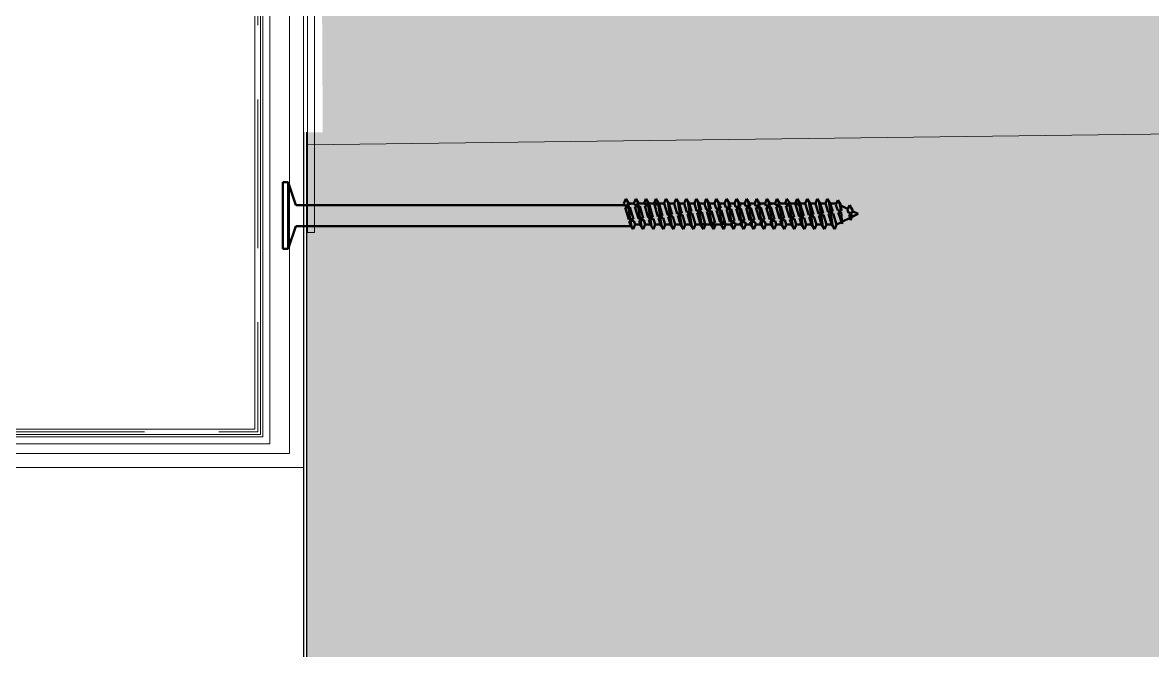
# Model space of a CAD drawing. Header units: millimetres. Extents: x -54677 to 188015, y -4000 to 32873.
# Drawn here: x 182724.5 to 182966, y 31804.3 to 31938.6 of the extents above; entities that cross this region are included whole.
import ezdxf

# ---------------------------------------------------------------- set-up
doc = ezdxf.new("R2010")
doc.units = ezdxf.units.MM
doc.header["$MEASUREMENT"] = 0
doc.linetypes.add('HIDDEN', pattern=[47.625, 31.75, -15.875])
for name, color, linetype, lineweight in [('2D Layer_Pen_No__1', 7, 'Continuous', 13), ('2D Layer_Pen_No__101', 252, 'Continuous', 15), ('2D Layer_Pen_No__2', 8, 'Continuous', 15), ('2D Layer_Pen_No__3', 7, 'Continuous', 18), ('2D Layer_Pen_No__4', 7, 'Continuous', 20), ('2D Layer_Pen_No__5', 7, 'Continuous', 25)]:
    doc.layers.add(name, color=color, linetype=linetype, lineweight=lineweight)
doc.layers.add('2D Layer_Pen_No__30', color=7, linetype='Continuous', lineweight=50, true_color=0x2a2a2a)

msp = doc.modelspace()

# ---------------------------------------------------------------- hatches: boundary and pattern name
at = {"layer": '2D Layer_Pen_No__101', "linetype": 'Continuous'}
h = msp.add_hatch(dxfattribs=at)
h.set_pattern_fill('AR_SAND_0002', color=256, style=0, pattern_type=2)
h.set_pattern_definition([(37.5, (160184.873, 11417.1086), (-0.2519482, 7.7065243), [0, -6.079392, 0, -6.79932, 0, -6.49935]), (7.5, (160184.873, 11417.109), (7.078399, 11.2874554), [0, -3.279672, 0, -5.479452, 0, -2.09979]), (327.5, (160179.953, 11417.1086), (12.4553218, 0.022634), [0, -1.9998, 0, -7.19928, 0, -9.39906]), (317.5, (160179.953, 11417.109), (12.023304, 3.5103512), [0, -0.9999, 0, -4.719528, 0, -5.39946])])
h.paths.add_polyline_path([(182787.9, 32053.61), (182788.67, 31912.5), (185937.93, 31951.94), (185937.61, 31977.19), (185937.58, 31977.17), (185935.88, 31978.87), (185935.82, 31983.63), (185934.87, 31984.24), (185935.81, 31984.62), (185935.79, 31986.16), (185935.77, 31986.17), (185934.82, 31986.77), (185935.76, 31987.15), (185935.74, 31988.7), (185934.79, 31989.31), (185935.73, 31989.68), (185935.71, 31991.24), (185934.75, 31991.84), (185935.7, 31992.22), (185935.68, 31993.77), (185934.72, 31994.38), (185935.66, 31994.76), (185935.65, 31996.31), (185934.69, 31996.92), (185935.63, 31997.29), (185935.61, 31998.85), (185934.66, 31999.45), (185935.6, 31999.83), (185935.58, 32001.38), (185934.63, 32001.99), (185935.57, 32002.36), (185935.55, 32003.92), (185934.6, 32004.52), (185935.54, 32004.9), (185935.52, 32006.45), (185934.56, 32007.06), (185935.51, 32007.43), (185935.49, 32008.99), (185934.53, 32009.59), (185935.47, 32009.97), (185935.45, 32011.53), (185934.5, 32012.13), (185935.44, 32012.51), (185935.42, 32014.06), (185934.47, 32014.67), (185935.41, 32015.04), (185935.39, 32016.6), (185934.44, 32017.2), (185935.38, 32017.58), (185935.36, 32019.13), (185934.4, 32019.74), (185935.35, 32020.11), (185935.33, 32021.67), (185934.37, 32022.27), (185935.32, 32022.65), (185935.3, 32024.2), (185934.34, 32024.81), (185935.28, 32025.18), (185935.26, 32026.74), (185934.31, 32027.35), (185935.25, 32027.72), (185935.23, 32029.28), (185934.28, 32029.88), (185935.22, 32030.26), (185935.2, 32031.81), (185934.25, 32032.42), (185935.19, 32032.79), (185935.17, 32034.06), (185934.22, 32034.66), (185935.16, 32035.04), (185935.14, 32036.6), (185934.19, 32037.2), (185935.13, 32037.58), (185935.11, 32039.13), (185934.15, 32039.74), (185935.1, 32040.11), (185935.08, 32041.67), (185934.12, 32042.27), (185935.07, 32042.65), (185935.05, 32044.2), (185934.09, 32044.81), (185935.03, 32045.18), (185935.01, 32046.74), (185934.34, 32047.17), (185933.66, 32047.16), (185931.27, 32059.39), (185930.8, 32096.94), (182959.27, 32059.32), (182959.1, 32056.57)])
at = {"layer": '2D Layer_Pen_No__4', "linetype": 'Continuous', "lineweight": 0, "true_color": 0x000000}
msp.add_hatch(color=178, dxfattribs=at).paths.add_polyline_path([(182984.26, 31915.14), (182984.26, 31674.02), (182984.21, 31674.1), (182967.21, 31674.1), (182967.21, 31664.1), (182962.21, 31654.1), (182785.26, 31654.1), (182785.26, 31915.14)])

# ---------------------------------------------------------------- linework, layer by layer
at = {"layer": '2D Layer_Pen_No__1', "linetype": 'Continuous', "flags": 128}
msp.add_lwpolyline([(183895.03, 32071.45), (186057.48, 32098.53), (186059.3, 31953.46), (182785.3, 31912.46)], dxfattribs=at)
for points in [[(182768.44, 32048.82, -0.63707), (182775.34, 32045.6), (182775.34, 31850.46), (182591.55, 31850.46), (182591.55, 32036.46), (182604.55, 32036.46)], [(182761.31, 32040.01), (182769.21, 32047.9, -0.63707), (182774.14, 32045.6), (182774.14, 31851.66), (182592.75, 31851.66), (182592.75, 32035.26), (182604.55, 32035.26)]]:
    msp.add_lwpolyline(points, format="xyb", dxfattribs=at)
at = {"layer": '2D Layer_Pen_No__1', "linetype": 'HIDDEN', "flags": 128}
msp.add_lwpolyline([(182760.88, 32040.44), (182768.82, 32048.36, -0.63707), (182774.74, 32045.6), (182774.74, 31851.06), (182592.15, 31851.06), (182592.15, 32035.86), (182604.55, 32035.86)], format="xyb", dxfattribs=at)
at = {"layer": '2D Layer_Pen_No__2', "linetype": 'Continuous'}
for p, q in [((182781.55, 31846.46), (182781.55, 32044.41)), ((182784.55, 32044.46), (182784.55, 31843.46)), ((182587.55, 31846.46), (182781.55, 31846.46)), ((182784.55, 31843.46), (182584.55, 31843.46))]:
    msp.add_line(p, q, dxfattribs=at)
at = {"layer": '2D Layer_Pen_No__2', "linetype": 'Continuous', "flags": 128}
msp.add_lwpolyline([(182786.91, 31893.7), (182786.91, 32052.61, -0.409111), (182787.9, 32053.61), (182959.1, 32056.57), (182959.07, 32058.07), (182787.87, 32055.11, 0.409111), (182785.41, 32052.61), (182785.41, 31893.7)], format="xyb", close=True, dxfattribs=at)
at = {"layer": '2D Layer_Pen_No__3', "linetype": 'Continuous', "flags": 128}
for points in [[(182759.05, 32042.28), (182767.19, 32050.38, -0.634686), (182777.34, 32045.6), (182777.34, 31848.46), (182589.55, 31848.46)], [(182760.11, 32041.21), (182768.19, 32049.27, -0.629899), (182775.84, 32045.6), (182775.84, 31849.96), (182591.05, 31849.96)]]:
    msp.add_lwpolyline(points, format="xyb", dxfattribs=at)
at = {"layer": '2D Layer_Pen_No__30', "linetype": 'Continuous'}
for p, q in [((182781.23, 31904.44), (182780.1, 31904.44)), ((182780.1, 31904.44), (182780.1, 31897.3)), ((182782.88, 31899.55), (182781.23, 31904.44)), ((182781.23, 31904.44), (182781.23, 31897.3)), ((182782.88, 31899.55), (182853.15, 31899.55)), ((182853.04, 31899.9), (182853.43, 31900.9)), ((182853.04, 31899.9), (182853.43, 31900.9)), ((182853.19, 31899.42), (182853.04, 31899.9)), ((182854.06, 31896.48), (182853.3, 31899.03)), ((182853.43, 31900.9), (182854.08, 31899.9)), ((182853.93, 31899.48), (182853.8, 31900.33)), ((182854.41, 31896.51), (182854, 31899.08)), ((182854.08, 31899.9), (182855.19, 31899.9)), ((182854.2, 31899.5), (182854.08, 31899.9)), ((182855.07, 31896.56), (182854.31, 31899.11)), ((182854.67, 31899.9), (182855.19, 31899.9)), ((182854.67, 31899.9), (182855.19, 31899.9)), ((182855.19, 31899.9), (182855.58, 31900.9)), ((182855.19, 31899.9), (182855.58, 31900.9)), ((182855.19, 31899.9), (182855.58, 31900.9)), ((182855.29, 31899.59), (182855.19, 31899.9)), ((182856.16, 31896.66), (182855.4, 31899.2)), ((182855.58, 31900.9), (182856.23, 31899.9)), ((182856.06, 31899.66), (182855.95, 31900.33)), ((182856.53, 31896.7), (182856.12, 31899.27)), ((182856.29, 31899.68), (182856.23, 31899.9)), ((182856.23, 31899.9), (182857.34, 31899.9)), ((182857.16, 31896.76), (182856.41, 31899.29)), ((182857.34, 31899.9), (182857.73, 31900.9)), ((182857.38, 31899.79), (182857.34, 31899.9)), ((182857.49, 31899.4), (182858.49, 31899.52)), ((182858.25, 31896.87), (182857.49, 31899.4)), ((182857.73, 31900.9), (182858.38, 31899.9)), ((182858.17, 31899.88), (182858.1, 31900.33)), ((182858.65, 31896.92), (182858.24, 31899.48)), ((182858.38, 31899.9), (182859.5, 31899.9)), ((182858.38, 31899.9), (182858.38, 31899.9)), ((182859.25, 31896.99), (182858.49, 31899.52)), ((182859.5, 31899.9), (182859.88, 31900.9)), ((182859.5, 31899.9), (182860.53, 31899.9)), ((182860.32, 31897.12), (182859.5, 31899.9)), ((182859.88, 31900.9), (182860.53, 31899.9)), ((182860.32, 31899.9), (182860.25, 31900.33)), ((182860.76, 31897.17), (182860.35, 31899.73)), ((182860.53, 31899.9), (182861.65, 31899.9)), ((182861.32, 31897.24), (182860.57, 31899.76)), ((182861.65, 31899.9), (182862.03, 31900.9)), ((182862.4, 31897.39), (182861.65, 31899.9)), ((182862.03, 31900.9), (182862.68, 31899.9)), ((182862.87, 31897.45), (182862.4, 31900.33)), ((182862.68, 31899.9), (182863.8, 31899.9)), ((182863.39, 31897.53), (182862.68, 31899.9)), ((182863.27, 31899.9), (182863.8, 31899.9)), ((182863.8, 31899.9), (182864.18, 31900.9)), ((182863.8, 31899.9), (182864.18, 31900.9)), ((182864.46, 31897.69), (182863.8, 31899.9)), ((182864.18, 31900.9), (182864.83, 31899.9)), ((182864.97, 31897.77), (182864.55, 31900.33)), ((182864.83, 31899.9), (182865.95, 31899.9)), ((182865.45, 31897.84), (182864.83, 31899.9)), ((182865.43, 31899.9), (182865.95, 31899.9)), ((182865.95, 31899.9), (182866.33, 31900.9)), ((182865.95, 31899.9), (182866.33, 31900.9)), ((182866.51, 31898.01), (182865.95, 31899.9)), ((182866.33, 31900.9), (182866.98, 31899.9)), ((182867.07, 31898.09), (182866.7, 31900.33)), ((182866.98, 31899.9), (182868.1, 31899.9)), ((182867.51, 31898.15), (182866.98, 31899.9)), ((182868.1, 31899.9), (182868.48, 31900.9)), ((182868.58, 31898.3), (182868.1, 31899.9)), ((182868.48, 31900.9), (182869.14, 31899.9)), ((182869.17, 31898.38), (182868.85, 31900.33)), ((182869.14, 31899.9), (182870.25, 31899.9)), ((182869.57, 31898.43), (182869.14, 31899.9)), ((182870.65, 31898.57), (182870.45, 31899.25)), ((182870.5, 31900.54), (182870.64, 31900.9)), ((182870.64, 31900.9), (182871.29, 31899.9)), ((182871.28, 31898.64), (182871.01, 31900.33)), ((182871.65, 31898.68), (182871.29, 31899.9)), ((182871.29, 31899.9), (182872.4, 31899.9)), ((182872.4, 31899.9), (182872.79, 31900.9)), ((182872.73, 31898.8), (182872.4, 31899.9)), ((182872.79, 31900.9), (182873.44, 31899.9)), ((182873.39, 31898.86), (182873.16, 31900.33)), ((182873.44, 31899.9), (182874.55, 31899.9)), ((182873.74, 31898.9), (182873.44, 31899.9)), ((182874.03, 31899.9), (182874.55, 31899.9)), ((182874.55, 31899.9), (182874.94, 31900.9)), ((182874.55, 31899.9), (182874.94, 31900.9)), ((182874.82, 31899), (182874.55, 31899.9)), ((182874.94, 31900.9), (182875.59, 31899.9)), ((182875.7, 31896.07), (182874.94, 31898.6)), ((182875.52, 31899.05), (182875.31, 31900.33)), ((182875.99, 31896.09), (182875.58, 31898.66)), ((182875.59, 31899.9), (182876.71, 31899.9)), ((182875.83, 31899.08), (182875.59, 31899.9)), ((182876.71, 31896.15), (182875.95, 31898.69)), ((182876.71, 31899.9), (182877.09, 31900.9)), ((182876.93, 31899.16), (182876.71, 31899.9)), ((182877.8, 31896.22), (182877.04, 31898.77)), ((182877.09, 31900.9), (182877.74, 31899.9)), ((182877.64, 31899.21), (182877.46, 31900.33)), ((182878.12, 31896.24), (182877.71, 31898.81)), ((182877.74, 31899.9), (182878.86, 31899.9)), ((182877.94, 31899.23), (182877.74, 31899.9)), ((182878.82, 31896.28), (182878.06, 31898.84)), ((182878.86, 31899.9), (182879.24, 31900.9)), ((182879.04, 31899.29), (182878.86, 31899.9)), ((182879.92, 31896.34), (182879.16, 31898.9)), ((182879.24, 31900.9), (182879.89, 31899.9)), ((182879.77, 31899.33), (182879.61, 31900.33)), ((182880.25, 31896.36), (182879.84, 31898.94)), ((182879.89, 31899.9), (182881.01, 31899.9)), ((182880.06, 31899.35), (182879.89, 31899.9)), ((182880.94, 31896.39), (182880.18, 31898.95)), ((182881.01, 31899.9), (182881.39, 31900.9)), ((182881.16, 31899.39), (182881.01, 31899.9)), ((182882.04, 31896.43), (182881.28, 31899)), ((182881.39, 31900.9), (182882.04, 31899.9)), ((182881.91, 31899.42), (182881.76, 31900.33)), ((182882.39, 31896.44), (182881.97, 31899.02)), ((182882.04, 31899.9), (182883.16, 31899.9)), ((182882.18, 31899.43), (182882.04, 31899.9)), ((182883.07, 31896.45), (182882.3, 31899.03)), ((182883.21, 31899.9), (182883.6, 31900.9)), ((182883.21, 31899.9), (182883.6, 31900.9)), ((182883.36, 31899.42), (182883.21, 31899.9)), ((182884.23, 31896.48), (182883.47, 31899.03)), ((182883.6, 31900.9), (182884.25, 31899.9)), ((182884.11, 31899.48), (182883.97, 31900.33)), ((182884.59, 31896.51), (182884.17, 31899.08)), ((182884.25, 31899.9), (182885.36, 31899.9)), ((182884.37, 31899.5), (182884.25, 31899.9)), ((182885.24, 31896.56), (182884.48, 31899.11)), ((182884.84, 31899.9), (182885.36, 31899.9)), ((182884.84, 31899.9), (182885.36, 31899.9)), ((182885.36, 31899.9), (182885.75, 31900.9)), ((182885.36, 31899.9), (182885.75, 31900.9)), ((182885.36, 31899.9), (182885.75, 31900.9)), ((182885.46, 31899.59), (182885.36, 31899.9)), ((182886.33, 31896.66), (182885.57, 31899.2)), ((182885.75, 31900.9), (182886.4, 31899.9)), ((182886.23, 31899.66), (182886.12, 31900.33)), ((182886.71, 31896.7), (182886.29, 31899.27)), ((182886.46, 31899.68), (182886.4, 31899.9)), ((182886.4, 31899.9), (182887.52, 31899.9)), ((182887.33, 31896.76), (182886.58, 31899.29)), ((182887.52, 31899.9), (182887.9, 31900.9)), ((182887.55, 31899.79), (182887.52, 31899.9)), ((182887.66, 31899.4), (182888.67, 31899.52)), ((182888.42, 31896.87), (182887.66, 31899.4)), ((182887.9, 31900.9), (182888.55, 31899.9)), ((182888.34, 31899.88), (182888.27, 31900.33)), ((182888.82, 31896.92), (182888.41, 31899.48)), ((182888.55, 31899.9), (182889.67, 31899.9)), ((182888.55, 31899.9), (182888.55, 31899.9)), ((182889.42, 31896.99), (182888.67, 31899.52)), ((182889.67, 31899.9), (182890.05, 31900.9)), ((182889.67, 31899.9), (182890.7, 31899.9)), ((182890.5, 31897.12), (182889.67, 31899.9)), ((182890.05, 31900.9), (182890.7, 31899.9)), ((182890.49, 31899.9), (182890.42, 31900.33)), ((182890.93, 31897.17), (182890.52, 31899.73)), ((182890.7, 31899.9), (182891.82, 31899.9)), ((182891.49, 31897.24), (182890.74, 31899.76)), ((182891.82, 31899.9), (182892.2, 31900.9)), ((182892.57, 31897.39), (182891.82, 31899.9)), ((182892.2, 31900.9), (182892.85, 31899.9)), ((182893.04, 31897.45), (182892.57, 31900.33)), ((182892.85, 31899.9), (182893.97, 31899.9)), ((182893.56, 31897.53), (182892.85, 31899.9)), ((182893.45, 31899.9), (182893.97, 31899.9)), ((182893.97, 31899.9), (182894.35, 31900.9)), ((182893.97, 31899.9), (182894.35, 31900.9)), ((182894.63, 31897.69), (182893.97, 31899.9)), ((182894.35, 31900.9), (182895, 31899.9)), ((182895.14, 31897.77), (182894.72, 31900.33)), ((182895.62, 31897.84), (182895, 31899.9)), ((182895, 31899.9), (182896.12, 31899.9)), ((182896.12, 31899.9), (182896.5, 31900.9)), ((182896.12, 31899.9), (182896.5, 31900.9)), ((182896.68, 31898.01), (182896.12, 31899.9)), ((182896.5, 31900.9), (182897.16, 31899.9)), ((182897.24, 31898.09), (182896.87, 31900.33)), ((182897.16, 31899.9), (182898.5, 31899.9)), ((182897.68, 31898.15), (182897.16, 31899.9)), ((182898.38, 31899.58), (182898.76, 31900.58)), ((182898.76, 31898.39), (182898.38, 31899.58)), ((182898.5, 31899.9), (182898.5, 31899.9)), ((182898.76, 31900.58), (182899.41, 31899.58)), ((182899.52, 31898.4), (182899.13, 31900.01)), ((182899.41, 31899.58), (182899.58, 31898.4)), ((182899.43, 31899.45), (182900.95, 31898.71)), ((182900.87, 31898.5), (182901.25, 31899.5)), ((182901.25, 31899.5), (182901.91, 31898.5)), ((182780.1, 31890.16), (182780.1, 31897.3)), ((182781.23, 31890.16), (182781.23, 31897.3)), ((182855.42, 31895.4), (182855.19, 31896.17)), ((182856.53, 31895.4), (182856.27, 31896.27)), ((182856.81, 31894.97), (182856.6, 31896.3)), ((182857.57, 31895.4), (182857.28, 31896.37)), ((182858.68, 31895.4), (182858.36, 31896.48)), ((182858.97, 31894.97), (182858.71, 31896.52)), ((182859.72, 31895.4), (182859.36, 31896.6)), ((182860.84, 31895.4), (182860.44, 31896.73)), ((182861.12, 31894.97), (182860.82, 31896.78)), ((182861.87, 31895.4), (182861.44, 31896.85)), ((182862.99, 31895.4), (182862.51, 31897)), ((182863.27, 31894.97), (182862.93, 31897.06)), ((182863.39, 31897.53), (182863.27, 31897.91)), ((182864.02, 31895.4), (182863.5, 31897.14)), ((182864.02, 31895.4), (182863.5, 31897.14)), ((182865.14, 31895.4), (182864.57, 31897.3)), ((182865.42, 31894.97), (182865.03, 31897.37)), ((182866.17, 31895.4), (182865.56, 31897.46)), ((182867.29, 31895.4), (182866.63, 31897.62)), ((182867.57, 31894.97), (182867.13, 31897.7)), ((182868.32, 31895.4), (182867.62, 31897.77)), ((182869.44, 31895.42), (182868.69, 31897.91)), ((182869.65, 31895.44), (182869.23, 31897.99)), ((182870.43, 31895.54), (182869.69, 31898.05)), ((182871.51, 31895.67), (182870.77, 31898.18)), ((182871.76, 31895.69), (182871.34, 31898.24)), ((182872.52, 31895.77), (182871.77, 31898.29)), ((182873.6, 31895.88), (182872.85, 31898.41)), ((182873.87, 31895.91), (182873.46, 31898.47)), ((182874.61, 31895.98), (182873.85, 31898.51)), ((182874.78, 31895.4), (182874.03, 31897.91)), ((182885.59, 31895.4), (182885.36, 31896.17)), ((182886.7, 31895.4), (182886.44, 31896.27)), ((182886.98, 31894.97), (182886.77, 31896.3)), ((182887.74, 31895.4), (182887.45, 31896.37)), ((182888.85, 31895.4), (182888.53, 31896.48)), ((182889.14, 31894.97), (182888.89, 31896.52)), ((182889.89, 31895.4), (182889.53, 31896.6)), ((182891.01, 31895.4), (182890.61, 31896.73)), ((182891.29, 31894.97), (182891, 31896.78)), ((182892.04, 31895.4), (182891.61, 31896.85)), ((182893.16, 31895.4), (182892.68, 31897)), ((182893.44, 31894.97), (182893.1, 31897.06)), ((182893.56, 31897.53), (182893.45, 31897.91)), ((182894.19, 31895.4), (182893.67, 31897.14)), ((182894.19, 31895.4), (182893.67, 31897.14)), ((182895.31, 31895.4), (182894.74, 31897.3)), ((182895.59, 31894.97), (182895.2, 31897.37)), ((182896.34, 31895.4), (182895.73, 31897.46)), ((182897.46, 31895.4), (182896.8, 31897.62)), ((182897.74, 31894.97), (182897.3, 31897.7)), ((182898.5, 31895.4), (182897.79, 31897.77)), ((182899.68, 31895.51), (182898.88, 31897.99)), ((182899.51, 31898), (182899.68, 31895.51)), ((182899.65, 31895.96), (182901.41, 31896.81)), ((182901.06, 31897.9), (182900.87, 31898.5)), ((182901.57, 31896.32), (182901.19, 31897.5)), ((182901.82, 31897.52), (182901.57, 31896.32)), ((182901.7, 31896.95), (182903.15, 31897.65)), ((182901.91, 31898.5), (182901.89, 31897.92)), ((182901.9, 31898.26), (182903.15, 31897.65)), ((182782.88, 31895.05), (182781.23, 31890.16)), ((182782.88, 31895.05), (182854.61, 31895.05)), ((182854.38, 31895.4), (182854.18, 31896.09)), ((182855.03, 31894.4), (182854.38, 31895.4)), ((182854.66, 31894.97), (182854.48, 31896.11)), ((182855.42, 31895.4), (182855.03, 31894.4)), ((182855.42, 31895.4), (182856.53, 31895.4)), ((182857.18, 31894.4), (182856.53, 31895.4)), ((182857.57, 31895.4), (182857.18, 31894.4)), ((182857.57, 31895.4), (182858.68, 31895.4)), ((182859.34, 31894.4), (182858.68, 31895.4)), ((182859.72, 31895.4), (182859.34, 31894.4)), ((182859.72, 31895.4), (182860.84, 31895.4)), ((182861.49, 31894.4), (182860.84, 31895.4)), ((182861.87, 31895.4), (182861.49, 31894.4)), ((182861.87, 31895.4), (182862.99, 31895.4)), ((182863.64, 31894.4), (182862.99, 31895.4)), ((182863.64, 31894.4), (182863.27, 31894.96)), ((182864.02, 31895.4), (182863.64, 31894.4)), ((182864.02, 31895.4), (182863.64, 31894.4)), ((182864.02, 31895.4), (182865.14, 31895.4)), ((182865.79, 31894.4), (182865.14, 31895.4)), ((182866.17, 31895.4), (182865.79, 31894.4)), ((182866.17, 31895.4), (182867.29, 31895.4)), ((182867.94, 31894.4), (182867.29, 31895.4)), ((182868.32, 31895.4), (182867.94, 31894.4)), ((182868.32, 31895.4), (182869.44, 31895.4)), ((182873.74, 31895.4), (182869.32, 31895.4)), ((182870.09, 31894.4), (182869.44, 31895.4)), ((182869.72, 31894.97), (182869.65, 31895.4)), ((182870.48, 31895.4), (182870.09, 31894.4)), ((182870.48, 31895.4), (182871.59, 31895.4)), ((182872.24, 31894.4), (182871.59, 31895.4)), ((182871.87, 31894.97), (182871.8, 31895.4)), ((182872.63, 31895.4), (182872.24, 31894.4)), ((182872.63, 31895.4), (182873.74, 31895.4)), ((182873.74, 31895.4), (182873.72, 31895.49)), ((182874.39, 31894.4), (182873.74, 31895.4)), ((182874.02, 31894.97), (182873.94, 31895.51)), ((182874.39, 31894.4), (182874.03, 31894.96)), ((182874.78, 31895.4), (182874.39, 31894.4)), ((182874.78, 31895.4), (182874.39, 31894.4)), ((182874.78, 31895.4), (182874.72, 31895.59)), ((182874.78, 31895.4), (182875.89, 31895.4)), ((182875.89, 31895.4), (182875.81, 31895.68)), ((182876.55, 31894.4), (182875.89, 31895.4)), ((182876.18, 31894.97), (182876.06, 31895.7)), ((182876.93, 31895.4), (182876.55, 31894.4)), ((182876.93, 31895.4), (182876.82, 31895.75)), ((182876.93, 31895.4), (182878.05, 31895.4)), ((182878.05, 31895.4), (182877.92, 31895.83)), ((182878.7, 31894.4), (182878.05, 31895.4)), ((182878.33, 31894.97), (182878.19, 31895.84)), ((182879.08, 31895.4), (182878.7, 31894.4)), ((182879.08, 31895.4), (182878.94, 31895.89)), ((182879.08, 31895.4), (182880.2, 31895.4)), ((182880.2, 31895.4), (182880.03, 31895.95)), ((182880.85, 31894.4), (182880.2, 31895.4)), ((182880.48, 31894.97), (182880.32, 31895.96)), ((182881.23, 31895.4), (182880.85, 31894.4)), ((182881.23, 31895.4), (182881.06, 31895.99)), ((182881.23, 31895.4), (182882.35, 31895.4)), ((182882.35, 31895.4), (182882.16, 31896.03)), ((182883, 31894.4), (182882.35, 31895.4)), ((182882.63, 31894.97), (182882.46, 31896.04)), ((182883.38, 31895.4), (182883, 31894.4)), ((182883.38, 31895.4), (182883.19, 31896.06)), ((182883.42, 31895.4), (182884.53, 31895.4)), ((182884.55, 31895.4), (182884.35, 31896.09)), ((182885.2, 31894.4), (182884.55, 31895.4)), ((182884.83, 31894.97), (182884.65, 31896.11)), ((182885.59, 31895.4), (182885.2, 31894.4)), ((182885.59, 31895.4), (182886.7, 31895.4)), ((182887.36, 31894.4), (182886.7, 31895.4)), ((182887.74, 31895.4), (182887.36, 31894.4)), ((182887.74, 31895.4), (182888.85, 31895.4)), ((182889.51, 31894.4), (182888.85, 31895.4)), ((182889.89, 31895.4), (182889.51, 31894.4)), ((182889.89, 31895.4), (182891.01, 31895.4)), ((182891.66, 31894.4), (182891.01, 31895.4)), ((182892.04, 31895.4), (182891.66, 31894.4)), ((182892.04, 31895.4), (182893.16, 31895.4)), ((182893.81, 31894.4), (182893.16, 31895.4)), ((182893.81, 31894.4), (182893.45, 31894.96)), ((182894.19, 31895.4), (182893.81, 31894.4)), ((182894.19, 31895.4), (182893.81, 31894.4)), ((182894.19, 31895.4), (182895.31, 31895.4)), ((182895.96, 31894.4), (182895.31, 31895.4)), ((182896.34, 31895.4), (182895.96, 31894.4)), ((182896.34, 31895.4), (182897.46, 31895.4)), ((182898.11, 31894.4), (182897.46, 31895.4)), ((182898.5, 31895.4), (182898.11, 31894.4)), ((182898.5, 31895.4), (182899.55, 31895.91)), ((182781.23, 31890.16), (182780.1, 31890.16))]:
    msp.add_line(p, q, dxfattribs=at)
for centre, radius, start, end in [((182842.29, 32044.66), 145.65, 274.292, 274.6911), ((182842.29, 32044.66), 146.05, 274.3262, 274.7242), ((182842.29, 32044.66), 145.65, 275.1208, 275.5188), ((182842.29, 32044.66), 146.05, 275.1526, 275.5494), ((182842.29, 32044.66), 145.65, 275.9472, 276.3429), ((182842.29, 32044.66), 146.05, 276.7984, 277.1932), ((182872.36, 31899.82), 2, 159.01, 196.5794), ((182886.3, 31767.02), 132.48, 96.3503, 96.7861), ((182886.3, 31767.02), 132.48, 95.4429, 95.8799), ((182886.3, 31767.02), 132.48, 94.5326, 94.971), ((182886.3, 31767.02), 132.08, 94.4955, 94.9354), ((182886.3, 31767.02), 132.48, 93.6192, 94.0591), ((182886.3, 31767.02), 132.08, 93.5792, 94.0206), ((182886.3, 31767.02), 132.48, 92.7024, 93.144), ((182886.3, 31767.02), 132.08, 92.6595, 93.1026), ((182886.3, 31767.02), 132.48, 91.782, 92.2254), ((182886.3, 31767.02), 132.08, 91.7361, 92.181), ((182872.46, 32044.66), 145.65, 274.292, 274.6911), ((182872.46, 32044.66), 146.05, 274.3262, 274.7242), ((182872.46, 32044.66), 145.65, 275.1208, 275.5188), ((182872.46, 32044.66), 146.05, 275.1526, 275.5494), ((182872.46, 32044.66), 145.65, 275.9472, 276.3429), ((182872.46, 32044.66), 146.05, 276.7984, 277.1932), ((182842.44, 32041.67), 145.65, 274.5751, 274.9739), ((182842.44, 32041.67), 146.05, 274.6085, 275.0061), ((182842.44, 32041.67), 145.65, 275.4031, 275.8007), ((182842.44, 32041.67), 146.05, 275.4341, 275.8305), ((182842.44, 32041.67), 145.65, 276.2287, 276.6252), ((182842.44, 32041.67), 146.05, 276.2573, 276.6527), ((182842.44, 32041.67), 145.65, 277.0521, 277.4477), ((182842.44, 32041.67), 146.05, 277.0785, 277.4729), ((182842.44, 32041.67), 145.65, 277.8736, 278.2682), ((182842.44, 32041.67), 146.05, 277.8976, 278.2912), ((182842.44, 32041.67), 145.65, 278.6932, 279.0014), ((182842.44, 32041.67), 146.05, 278.715, 279.0014), ((182886.3, 31767.02), 132.48, 99.0582, 99.1525), ((182886.3, 31767.02), 132.08, 99.0353, 99.1525), ((182886.3, 31767.02), 132.48, 98.1578, 98.5913), ((182886.3, 31767.02), 132.08, 98.1321, 98.567), ((182886.3, 31767.02), 132.48, 97.2552, 97.6898), ((182886.3, 31767.02), 132.08, 97.2267, 97.6627), ((182886.3, 31767.02), 132.08, 96.319, 96.7562), ((182886.3, 31767.02), 132.08, 95.4087, 95.8471), ((182886.3, 31764.02), 132.48, 93.239, 93.6796), ((182886.3, 31764.02), 132.48, 92.3207, 92.7631), ((182886.3, 31764.02), 132.48, 91.3987, 91.8429), ((182872.61, 32041.67), 145.65, 274.5751, 274.9739), ((182872.61, 32041.67), 146.05, 274.6085, 275.0061), ((182872.61, 32041.67), 145.65, 275.4031, 275.8007), ((182872.61, 32041.67), 146.05, 275.4341, 275.8305), ((182872.61, 32041.67), 145.65, 276.2287, 276.6252), ((182872.61, 32041.67), 146.05, 276.2573, 276.6527), ((182872.61, 32041.67), 145.65, 277.0521, 277.4477), ((182872.61, 32041.67), 146.05, 277.0785, 277.4729), ((182872.61, 32041.67), 145.65, 277.8736, 278.2682), ((182872.61, 32041.67), 146.05, 277.8976, 278.2912), ((182872.61, 32041.67), 145.65, 278.6932, 279.0014), ((182872.61, 32041.67), 146.05, 278.715, 279.0014), ((182916.47, 31767.02), 132.48, 99.0582, 99.1525), ((182916.47, 31767.02), 132.08, 99.0353, 99.1525), ((182916.47, 31767.02), 132.48, 98.1578, 98.5913), ((182916.47, 31767.02), 132.08, 98.1321, 98.567), ((182901.76, 31765.94), 132.48, 90.9425, 91.2988), ((182901.76, 31765.94), 132.08, 90.9743, 91.2476), ((182904.06, 31765.46), 132.48, 90.9425, 91.2988), ((182904.06, 31765.46), 132.08, 90.9743, 91.2476), ((182886.3, 31764.02), 132.48, 96.8798, 97.3648), ((182886.3, 31764.02), 132.48, 95.9739, 96.4102), ((182886.3, 31764.02), 132.48, 95.0653, 95.5029), ((182886.3, 31764.02), 132.08, 95.0299, 95.4689), ((182886.3, 31764.02), 132.48, 94.1537, 94.5928), ((182886.3, 31764.02), 132.08, 94.1155, 94.5559), ((182886.3, 31764.02), 132.08, 93.1978, 93.6399), ((182886.3, 31764.02), 132.08, 92.2766, 92.7204), ((182886.3, 31764.02), 132.08, 91.3516, 91.7973)]:
    msp.add_arc(centre, radius, start, end, dxfattribs=at)
at = {"layer": '2D Layer_Pen_No__5', "linetype": 'Continuous', "flags": 128}
msp.add_lwpolyline([(182784.56, 31915.14), (182784.56, 31640.21, 0.440011), (182786.19, 31638.71), (182797.55, 31639.71), (182803.19, 31640.2, 0.388879), (182804.56, 31641.69), (182804.56, 31649.57), (182803.86, 31649.57), (182803.86, 31641.6, -0.388879), (182803.23, 31640.9), (182797.39, 31640.39), (182786.03, 31639.4, -0.440011), (182785.26, 31640.1), (182785.26, 31915.14)], format="xyb", dxfattribs=at)

doc.saveas('drawing.dxf')
